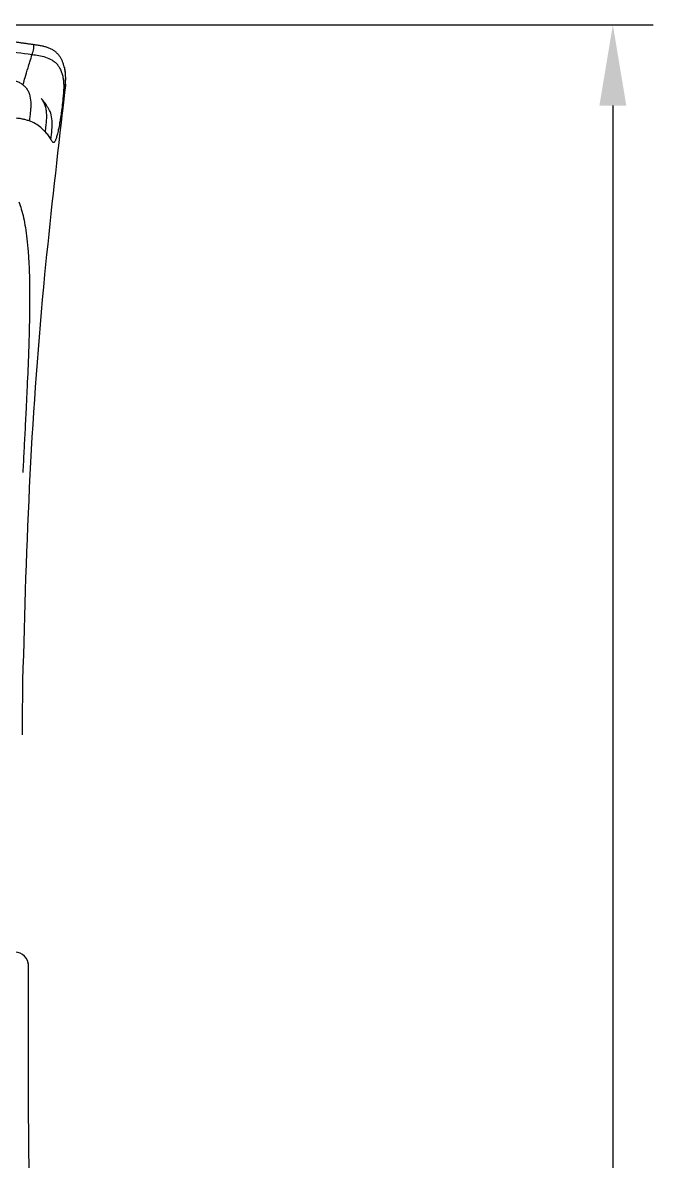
# Model space of a CAD drawing. Extents: x 10582 to 11176, y 338 to 758.
# Drawn here: x 10997.02 to 11020.45, y 601.62 to 643.93 of the extents above; entities that cross this region are included whole.
import ezdxf

# ---------------------------------------------------------------- set-up
doc = ezdxf.new("R2010")
doc.units = 0
doc.header["$LTSCALE"] = 7
doc.header["$MEASUREMENT"] = 0
doc.layers.get('0').update_dxf_attribs({"color": 2, "linetype": 'CONTINUOUS'})
doc.layers.add('D', color=2, linetype='CONTINUOUS')
doc.layers.add('Make2D 표시선', color=7, linetype='CONTINUOUS')

msp = doc.modelspace()

# ---------------------------------------------------------------- linework, layer by layer
at = {"color": 7, "linetype": 'Continuous'}
for p, q in [((10997.40243498282, 643.1190325474983), (10997.40216586512, 643.1190734905978)), ((10998.56119921442, 642.2700438709982), (10998.56203085502, 642.266208634399)), ((10998.60339606652, 641.6504104348988), (10998.60315533962, 641.6469172025992)), ((10997.69900298752, 641.1228575926981), (10997.69852730682, 641.1233809639981)), ((10997.99781298112, 640.7028259236978), (10997.98692487142, 640.7218832989985)), ((10998.49703853692, 640.6044831216988), (10998.49706632182, 640.6047068396985))]:
    msp.add_line(p, q, dxfattribs=at)
for points in [[(10997.40216586512, 643.1190734905978), (10997.34074241702, 643.1280151681987), (10997.27396848172, 643.1376593140977), (10997.20728925512, 643.1472106338989), (10997.14070490802, 643.1566697535983), (10997.07421560932, 643.1660373047981), (10997.00782152602, 643.1753139238991), (10996.94152282372, 643.1845002515985), (10996.87531966612, 643.1935969322986), (10996.80921221552, 643.2026046139982), (10996.74320063242, 643.2115239472988), (10996.67728507572, 643.2203555853977), (10996.61146570292, 643.2291001836985), (10996.54574266962, 643.2377583991985), (10996.48011612992, 643.2463308900989), (10996.41458623592, 643.2548183157979), (10996.34915313822, 643.2632213362978), (10996.28381698542, 643.2715406121989), (10996.21857792432, 643.2797768039983), (10996.15343609972, 643.2879305720982), (10996.08839165432, 643.2960025764988), (10996.02344472882, 643.3039934767986), (10995.95859546182, 643.3119039312988), (10995.89384398962, 643.3197345976988), (10995.82919044622, 643.3274861319989), (10995.76463496342, 643.3351591889988), (10995.70017767042, 643.3427544216976), (10995.63581869402, 643.3502724812989), (10995.57155815872, 643.3577140170984), (10995.50739618602, 643.3650796758976), (10995.44333289512, 643.3723701024975), (10995.37936840222, 643.3795859390976), (10995.31550282122, 643.3867278251984), (10995.25173626262, 643.3937963977988), (10995.18806883452, 643.4007922907987), (10995.12450064192, 643.407716135098), (10995.06103178692, 643.4145685585992), (10994.99766372802, 643.4213500410989), (10994.93440225062, 643.4280606068988), (10994.87124773422, 643.4347008633978), (10994.80819987282, 643.4412714863976), (10994.74525835932, 643.4477731457974), (10994.68242288542, 643.4542065058978), (10994.61969314192, 643.4605722255984), (10994.55706881822, 643.4668709577983), (10994.49454960282, 643.4731033498975), (10994.43213518332, 643.4792700433992), (10994.36982524632, 643.4853716740982), (10994.30761947752, 643.491408871998), (10994.24551756172, 643.4973822609992), (10994.18351918312, 643.5032924595981), (10994.12162402492, 643.5091400800976), (10994.05983176992, 643.5149257292979), (10993.99814210032, 643.5206500076985), (10993.93655469772, 643.5263135103979), (10993.87506924312, 643.5319168264979), (10993.81368541762, 643.5374605391991), (10993.75240290172, 643.5429452260979), (10993.69122137562, 643.5483714590974), (10993.63014051992, 643.5537398039979), (10993.56916001472, 643.5590508213992), (10993.50827954032, 643.5643050658983), (10993.44749877762, 643.5695030867975), (10993.38681740722, 643.5746454276979), (10993.32623511042, 643.5797326265985), (10993.26575156912, 643.5847652162976), (10993.20536646572, 643.5897437242985), (10993.14507948322, 643.5946686724984), (10993.08489030572, 643.5995405779978), (10993.02479861792, 643.6043599524984), (10992.96480410592, 643.6091273026979), (10992.90490645682, 643.613843130499), (10992.84510539392, 643.6185079094977), (10992.78540059332, 643.6231220421979), (10992.72579168872, 643.6276859165974), (10992.66627831442, 643.6321999189987), (10992.60686010532, 643.6366644335977), (10992.54753669672, 643.6410798426988), (10992.48830772472, 643.645446526598), (10992.42917282562, 643.6497648634978), (10992.37013163672, 643.6540352297981), (10992.31118379532, 643.6582579997977), (10992.25232893982, 643.6624335460984), (10992.19356670862, 643.6665622388974), (10992.13489674092, 643.6706444467983), (10992.07631867632, 643.6746805362983), (10992.01783215512, 643.6786708719975), (10991.95943681792, 643.6826158164987), (10991.90113230592, 643.6865157304984), (10991.84291826072, 643.6903709726977), (10991.78479432452, 643.6941818997985), (10991.72676014002, 643.6979488666985), (10991.66881535032, 643.701672226398), (10991.61095959912, 643.7053523295982), (10991.55319253062, 643.7089895254977), (10991.49551378932, 643.7125841611979), (10991.43792302042, 643.7161365817975), (10991.38041986952, 643.719647130598), (10991.32300398282, 643.7231161488982), (10991.26567500662, 643.7265439760978), (10991.20843258832, 643.7299309496976), (10991.15127637522, 643.7332774052976), (10991.09420601552, 643.7365836765986), (10991.03722115762, 643.7398500953988), (10990.98032145062, 643.7430769915974), (10990.92350654402, 643.7462646931982), (10990.86677608772, 643.7494135262988), (10990.81012973222, 643.7525238152976), (10990.75356712852, 643.7555958824979), (10990.69708792802, 643.7586300483982), (10990.64069178262, 643.7616266315982), (10990.58437834472, 643.7645859490987), (10990.52814726732, 643.7675083156975), (10990.47199820362, 643.7703940445991), (10990.41593080772, 643.7732434469982), (10990.35994473372, 643.7760568324976), (10990.30403963672, 643.7788345085975), (10990.24821517182, 643.7815767812991), (10990.19247099502, 643.7842839543974), (10990.13680676242, 643.7869563303976), (10990.08122213102, 643.7895942094984), (10990.02571675802, 643.7921978903979), (10989.97029030122, 643.7947676700988), (10989.91494241882, 643.7973038435977), (10989.85967276962, 643.7998067043974), (10989.80448101272, 643.8022765438983), (10989.74936680802, 643.8047136520983), (10989.69432981562, 643.8071183170979), (10989.63936969622, 643.8094908253989), (10989.58448611102, 643.8118314615987), (10989.52967872172, 643.8141405086991), (10989.47494719042, 643.8164182480979), (10989.42029117972, 643.8186649592991), (10989.36571035282, 643.8208809202989), (10989.31120437332, 643.8230664073982), (10989.25677290532, 643.8252216950988), (10989.20241561332, 643.8273470565983), (10989.14813216242, 643.8294427630991), (10989.09392221812, 643.831509084299), (10989.03978544642, 643.8335462882989), (10988.98572151392, 643.8355546416989), (10988.93173008752, 643.8375344092984), (10988.87781083462, 643.8394858544981), (10988.82396342322, 643.8414092389977), (10988.77018752172, 643.8433048229982), (10988.71648279892, 643.8451728650981), (10988.66284892422, 643.8470136225989), (10988.60928556742, 643.8488273508975), (10988.55579239882, 643.8506143040978), (10988.50236908912, 643.8523747347991), (10988.44901530952, 643.8541088939984), (10988.39573073182, 643.8558170312991), (10988.34251502802, 643.8574993949989), (10988.28936787082, 643.8591562315979), (10988.23628893322, 643.8607877862979), (10988.18327788882, 643.862394302998), (10988.13033441152, 643.8639760239986), (10988.07745817582, 643.8655331902975), (10988.02464885662, 643.8670660414974), (10987.97190612912, 643.8685748157988), (10987.91922966912, 643.8700597499975), (10987.86661915292, 643.8715210794982), (10987.81407425722, 643.8729590384975), (10987.76159465912, 643.8743738597988), (10987.70918003602, 643.8757657748976), (10987.65683006612, 643.8771350138978), (10987.60454442762, 643.8784818056976), (10987.55232279952, 643.8798063779979), (10987.50016486112, 643.8811089569991), (10987.44807029212, 643.8823897677977), (10987.39603877252, 643.8836490342984), (10987.34406998302, 643.8848869791983), (10987.29216360462, 643.8861038237975), (10987.24031931852, 643.8872997883974), (10987.18853680552, 643.8884750903982), (10987.13681574852, 643.889629938698), (10987.08515583432, 643.8907645382989), (10987.03355675022, 643.8918790929985), (10986.98201818402, 643.8929738056978), (10986.93053982382, 643.894048877699), (10986.87912135832, 643.8951045092982), (10986.82776247652, 643.8961408995984), (10986.77646286802, 643.8971582465985), (10986.72522222252, 643.8981567469983), (10986.67404023062, 643.8991365964977), (10986.62291658302, 643.9000979893991), (10986.57185097102, 643.9010411190976), (10986.52084308622, 643.9019661777985), (10986.46989262092, 643.9028733565975), (10986.41899926752, 643.903762845499), (10986.36816271902, 643.9046348331977), (10986.31738266892, 643.9054895074988), (10986.26665881112, 643.906327055198), (10986.21599083992, 643.9071476617975), (10986.16537845012, 643.9079515118975), (10986.11482133672, 643.9087387887977), (10986.06431919552, 643.909509674999), (10986.01387172252, 643.9102643519983), (10985.96347861412, 643.9110029998975), (10985.91313956742, 643.9117257981981), (10985.86285427972, 643.9124329250991), (10985.81262244872, 643.9131245578975), (10985.76244377272, 643.9138008727988), (10985.71231795042, 643.914462045199), (10985.66224468082, 643.9151082492991), (10985.61222366352, 643.9157396583979), (10985.56225459852, 643.9163564449974), (10985.51233718602, 643.9169587802991), (10985.46247112712, 643.9175468348986), (10985.41265612282, 643.9181207780986), (10985.36289187502, 643.9186807785974), (10985.31317808562, 643.9192270039986), (10985.26351445732, 643.919759620998), (10985.21390069302, 643.9202787953983), (10985.16433649622, 643.9207846919982), (10985.11482157062, 643.9212774748977), (10985.06535562052, 643.9217573071984), (10985.01593835072, 643.9222243510977), (10984.96656946622, 643.9226787678982), (10984.91724867252, 643.9231207180984), (10984.86797567572, 643.9235503614983), (10984.81875018222, 643.9239678565974), (10984.76957189872, 643.9243733615987), (10984.72044053252, 643.924767033499), (10984.67135579142, 643.9251490285989), (10984.62231738332, 643.9255195023981), (10984.57332501692, 643.925878609498), (10984.52437840112, 643.9262265037979), (10984.47547724522, 643.9265633383985), (10984.42662125902, 643.9268892654983), (10984.37781015292, 643.9272044366991), (10984.32904363732, 643.9275090026987), (10984.28032142352, 643.9278031134983), (10984.23164322282, 643.9280869181986), (10984.18300874732, 643.9283605653983), (10984.13441770922, 643.9286242028976), (10984.08586982132, 643.928877977498), (10984.03736479672, 643.9291220355991), (10983.98890234922, 643.9293565226982), (10983.94048248032, 643.929581582399), (10983.89210740472, 643.929797348099), (10983.84378035782, 643.9300039499977), (10983.79550457692, 643.9302015202976), (10983.74728329602, 643.9303901926979), (10983.69911974552, 643.9305701027989), (10983.65101715272, 643.9307413875978), (10983.60297874132, 643.9309041857979), (10983.55500773152, 643.9310586371977), (10983.50710734042, 643.9312048831981), (10983.45928078132, 643.9313430661988), (10983.41153126442, 643.9314733299981), (10983.36386199632, 643.9315958190983), (10983.31627618022, 643.9317106792988), (10983.26877701602, 643.9318180569991), (10983.22136770012, 643.9319180995991), (10983.17405142552, 643.9320109550991), (10983.12683138192, 643.9320967720979), (10983.07971075542, 643.932175699898), (10983.03269272872, 643.9322478879986), (10982.98578048142, 643.9323134864991), (10982.93897718932, 643.9323726455988), (10982.89228602522, 643.9324255158991), (10982.84571015822, 643.9324722478979), (10982.79925275422, 643.9325129922983), (10982.75291697572, 643.9325478997981), (10982.70670598192, 643.9325771207988), (10982.66062292842, 643.9326008055979), (10982.61467096782, 643.9326191043984), (10982.56885324912, 643.9326321667978), (10982.52317291812, 643.9326401420986), (10982.47763311742, 643.9326431790979), (10982.43223698602, 643.9326414260978), (10982.38698766002, 643.9326350304983), (10982.34188827192, 643.9326241393975), (10982.29694195102, 643.9326088986983), (10982.25215182362, 643.932589453798), (10982.20752101252, 643.9325659488987), (10982.16305263742, 643.9325385274989), (10982.11874981482, 643.9325073318979), (10982.07461565802, 643.9324725031985), (10982.03065327732, 643.9324341814992), (10981.98686577952, 643.9323925055979), (10981.94325626872, 643.9323476129977), (10981.89982784562, 643.9322996398988), (10981.85658360802, 643.9322487209976), (10981.81352665052, 643.9321949895985), (10981.77066006492, 643.9321385773984), (10981.72798693942, 643.9320796108988), (10981.68551036322, 643.9320181516979), (10981.64323343082, 643.9319542095983), (10981.60115923392, 643.931887794699), (10981.55929073812, 643.9318189181978), (10981.51762734142, 643.9317475868976), (10981.47616441042, 643.9316738005983), (10981.43489709952, 643.9315975581977), (10981.39382056792, 643.9315188581987), (10981.35292997962, 643.9314376983986), (10981.31222050312, 643.9313540755976), (10981.27168731172, 643.931267986398), (10981.23132558352, 643.9311794261977), (10981.19113050102, 643.9310883900981), (10981.15109725132, 643.9309948720985), (10981.11122102642, 643.9308988654976), (10981.07149702272, 643.9308003627976), (10981.03192044102, 643.9306993554984), (10980.99248648682, 643.9305958342976), (10980.95319037032, 643.930489789098), (10980.91402730592, 643.9303812086983), (10980.87499251262, 643.9302700808986), (10980.83608121412, 643.9301563927985), (10980.79728863822, 643.930040130099), (10980.75861001752, 643.9299212778989), (10980.72004058882, 643.9297998197982), (10980.68157559352, 643.9296757385983), (10980.64321027732, 643.9295490158985), (10980.60493989052, 643.9294196322991), (10980.56675968772, 643.9292875669981), (10980.52866492782, 643.9291527981987), (10980.49065087432, 643.9290153028979), (10980.45271279512, 643.9288750567977), (10980.41484596222, 643.9287320343975), (10980.37704573482, 643.9285862091984), (10980.33930962772, 643.9284375621975), (10980.30163736302, 643.9282860823988), (10980.26402875162, 643.9281317594979), (10980.22648360482, 643.9279745833975), (10980.18900173402, 643.9278145439986), (10980.15158295102, 643.9276516313986), (10980.11422706752, 643.9274858357986), (10980.07693389552, 643.927317147498), (10980.03970324732, 643.9271455571981), (10980.00253493532, 643.9269710552982), (10979.96542877202, 643.9267936326979), (10979.92838457022, 643.9266132801987), (10979.89140214292, 643.9264299887983), (10979.85448130322, 643.9262437495983), (10979.81762186442, 643.9260545538983), (10979.78082364002, 643.9258623929983), (10979.74408644372, 643.925667258498), (10979.70741008952, 643.9254691419975), (10979.67079439122, 643.9252680349983), (10979.63423916332, 643.9250639295989), (10979.59774422012, 643.9248568176973), (10979.56130937622, 643.9246466911992), (10979.52493444642, 643.9244335423974), (10979.48861924572, 643.9242173635977), (10979.45236358912, 643.9239981470984), (10979.41616729212, 643.923775885498), (10979.38003017022, 643.9235505712987), (10979.34395203902, 643.9233221971991), (10979.30793271432, 643.9230907561979), (10979.27197201232, 643.922856240899), (10979.23606974922, 643.9226186444977), (10979.20022574122, 643.9223779600981), (10979.16443980512, 643.922134180899), (10979.12871175742, 643.9218873000974), (10979.09304141532, 643.9216373110977), (10979.05742859572, 643.9213842074988), (10979.02187311592, 643.9211279827979), (10978.98637479332, 643.9208686306976), (10978.95093344562, 643.9206061447986), (10978.91554889052, 643.9203405191985), (10978.88022094612, 643.920071747598), (10978.84494943032, 643.919799824098), (10978.80973416152, 643.919524742798), (10978.77457495832, 643.9192464977988), (10978.73947163912, 643.9189650834979), (10978.70442402282, 643.9186804940983), (10978.66943192842, 643.9183927241976), (10978.63449517492, 643.9181017679986), (10978.59961358182, 643.917807620399), (10978.56478696842, 643.9175102757982), (10978.53001515442, 643.9172097290976), (10978.49529795962, 643.9169059748984), (10978.46063520402, 643.9165990081984), (10978.42602670762, 643.916288823999), (10978.39147229072, 643.9159754170979), (10978.35697177382, 643.9156587827985), (10978.32252497752, 643.9153389160984), (10978.28813172262, 643.9150158121976), (10978.25379182992, 643.9146894664974), (10978.21950512062, 643.9143598741977), (10978.18527141592, 643.9140270307981), (10978.15109053712, 643.9136909316986), (10978.11696230602, 643.9133515723989), (10978.08288654402, 643.913008948599), (10978.04886307322, 643.9126630557986), (10978.01489171552, 643.9123138898977), (10977.98097229312, 643.9119614463981), (10977.94710462832, 643.9116057212979), (10977.91328854372, 643.9112467103988), (10977.87952386182, 643.9108844096974), (10977.84581040532, 643.9105188149989), (10977.81214799742, 643.9101499224981), (10977.77853646092, 643.9097777280987), (10977.74497561912, 643.9094022280989), (10977.71146529552, 643.9090234185988), (10977.67800531352, 643.9086412958987), (10977.64459549682, 643.9082558560987), (10977.61123566922, 643.9078670955988), (10977.57792565462, 643.9074750107976), (10977.54466527722, 643.9070795980989), (10977.51145436122, 643.9066808538975), (10977.47829273092, 643.906278774699), (10977.44518021092, 643.9058733569983), (10977.41211662592, 643.9054645973976), (10977.37910180062, 643.9050524924988), (10977.34613556002, 643.9046370389989), (10977.31321772912, 643.904218233498), (10977.28034813332, 643.9037960727984), (10977.24752659772, 643.9033705535986), (10977.21475294802, 643.9029416726991), (10977.18202700972, 643.9025094268983), (10977.14934860852, 643.9020738130986), (10977.11671757042, 643.9016348281986), (10977.08413372132, 643.9011924690986), (10977.05159688752, 643.9007467326975), (10977.01910689512, 643.9002976160974), (10976.98666357062, 643.8998451161989), (10976.95426674052, 643.8993892300988), (10976.92191623152, 643.8989299547976), (10976.88961187032, 643.8984672874977), (10976.85735348382, 643.8980012251978), (10976.82514089912, 643.8975317651986), (10976.79297394342, 643.8970589044985), (10976.76085244382, 643.8965826402983), (10976.72877622782, 643.8961029698986), (10976.69674512282, 643.8956198904981), (10976.66475895662, 643.8951333993974), (10976.63281755692, 643.8946434936989), (10976.60092075152, 643.8941501708979), (10976.56906836852, 643.8936534282985), (10976.53726023582, 643.8931532630978), (10976.50549618172, 643.8926496726982), (10976.47377603462, 643.8921426543985), (10976.44209962292, 643.8916322056976), (10976.41046678332, 643.8911183254987), (10976.37887736692, 643.890601015799), (10976.34733122672, 643.8900802790978), (10976.31582821532, 643.8895561175979), (10976.28436818572, 643.8890285336985), (10976.25295099062, 643.8884975295988), (10976.22157648282, 643.8879631077981), (10976.19024451522, 643.8874252702991), (10976.15895494042, 643.8868840193992), (10976.12770761142, 643.8863393573976), (10976.09650238102, 643.8857912861987), (10976.06533910192, 643.8852398079981), (10976.03421762702, 643.8846849249986), (10976.00313780912, 643.8841266389992), (10975.97209950102, 643.883564952299), (10975.94110255562, 643.8829998666989), (10975.91014682582, 643.8824313840979), (10975.87923216432, 643.8818595064987), (10975.84835842412, 643.8812842357985), (10975.81752545802, 643.880705573698), (10975.78673311902, 643.8801235221982), (10975.75598125982, 643.879538082898), (10975.72526973352, 643.878949257498), (10975.69459839282, 643.8783570478973), (10975.66396709092, 643.8777614555985), (10975.63337568062, 643.8771624821985), (10975.60282401482, 643.8765601293982), (10975.57231194662, 643.8759543986981), (10975.54183932892, 643.875345291499), (10975.51140601472, 643.8747328093979), (10975.48101185712, 643.874116953799), (10975.45065670912, 643.8734977259975), (10975.42034042372, 643.8728751274977), (10975.39006285402, 643.8722491593982), (10975.35982385312, 643.8716198231979), (10975.32962327412, 643.8709871199991), (10975.29946097012, 643.8703510509987), (10975.26933679432, 643.869711617299), (10975.23925064432, 643.8690688210974), (10975.20920391462, 643.868422696598), (10975.17919942782, 643.8677733099977), (10975.14924004912, 643.8671207300978), (10975.11932864122, 643.8664650269985), (10975.08946806442, 643.8658062725991), (10975.05966117692, 643.8651445405977), (10975.02991083442, 643.8644799057985), (10975.00021989062, 643.8638124450973), (10974.97059119672, 643.8631422366981), (10974.94102760172, 643.862469360498), (10974.91153195262, 643.8617938978988), (10974.88210709412, 643.8611159321973), (10974.85275586872, 643.8604355478984), (10974.82348111672, 643.8597528314987), (10974.79428567652, 643.8590678708989), (10974.76517238422, 643.8583807554988), (10974.73614407402, 643.857691576499), (10974.70720357792, 643.8570004266986), (10974.67835372602, 643.8563074002979), (10974.64959734642, 643.8556125933975), (10974.62093726512, 643.8549161032989), (10974.59237630632, 643.8542180291989), (10974.56391729222, 643.8535184718986), (10974.53556304312, 643.8528175333978), (10974.50731637762, 643.852115317699), (10974.47918011232, 643.8514119301982), (10974.45115706192, 643.8507074776991), (10974.42325003962, 643.850002068899), (10974.39546185662, 643.8492958135977), (10974.36779532262, 643.8485888234992), (10974.34025324542, 643.8478812116974), (10974.31283843122, 643.8471730927978), (10974.28555368472, 643.8464645827991), (10974.25840180872, 643.845755799399), (10974.23138560492, 643.8450468616976), (10974.20450787292, 643.8443378901976), (10974.17777141132, 643.8436290067986), (10974.15117901682, 643.8429203350989), (10974.12473348502, 643.8422119998978), (10974.09843713822, 643.8415041147983), (10974.07228983482, 643.8407967275981), (10974.04629063402, 643.8400898644978), (10974.02043859632, 643.8393835506978), (10973.99473278362, 643.8386778111982), (10973.96917225992, 643.837972670499), (10973.94375609052, 643.837268152298), (10973.91848334272, 643.8365642799982), (10973.89335308492, 643.8358610764991), (10973.86836438762, 643.8351585639977), (10973.84351632262, 643.8344567642981), (10973.81880796322, 643.833755698599), (10973.79423838442, 643.8330553877987), (10973.76980666242, 643.8323558519988), (10973.74551187512, 643.8316571109991), (10973.72135310192, 643.830959183999), (10973.69732942342, 643.8302620896976), (10973.67343992162, 643.8295658463977), (10973.64968368012, 643.828870471598), (10973.62605978372, 643.8281759826988), (10973.60256731852, 643.8274823962985), (10973.57920537202, 643.8267897285988), (10973.55597303302, 643.8260979952976), (10973.53286928212, 643.8254072083984), (10973.50989260742, 643.8247173643978), (10973.48704136892, 643.8240284550976), (10973.46431392882, 643.8233404715976), (10973.44170865202, 643.8226534039987), (10973.41922390512, 643.8219672417982), (10973.39685805742, 643.8212819735983), (10973.37460948002, 643.8205975871989), (10973.35247654602, 643.819914069698), (10973.33045763092, 643.8192314071986), (10973.30855111192, 643.8185495851977), (10973.28675536812, 643.8178685884978), (10973.26506878062, 643.817188400899), (10973.24348973222, 643.8165090054991), (10973.22201660762, 643.8158303847978), (10973.20064779332, 643.8151525202976), (10973.17938167712, 643.8144753928974), (10973.15821664902, 643.8137989825974), (10973.13715110022, 643.8131232688976), (10973.11618342362, 643.8124482303975), (10973.09531201352, 643.8117738447983), (10973.07453526592, 643.8111000892987), (10973.05385157812, 643.8104269403976), (10973.03325934872, 643.8097543735986), (10973.01275697792, 643.8090823638978), (10972.99234286692, 643.8084108853983), (10972.97201541842, 643.8077399117975), (10972.95177303632, 643.8070694155978), (10972.93161412572, 643.8063993689976), (10972.91153709272, 643.8057297432989), (10972.89154034482, 643.8050605091977), (10972.87162252332, 643.8043916441985), (10972.85178394382, 643.8037231821983), (10972.83202564402, 643.8030551812991), (10972.81234866542, 643.802387700298), (10972.79275405132, 643.8017207983977), (10972.77324284642, 643.8010545355975), (10972.75381609732, 643.8003889720986), (10972.73447485242, 643.7997241686991), (10972.71522016162, 643.7990601867988), (10972.69605307682, 643.7983970880979), (10972.67697465172, 643.7977349350987), (10972.65798594172, 643.797073790398), (10972.63908800432, 643.7964137173987), (10972.62028189852, 643.795754779898), (10972.60156868562, 643.795097042199), (10972.58294942842, 643.7944405689979), (10972.56442519202, 643.793785425598), (10972.54599704322, 643.7931316776977), (10972.52766605082, 643.7924793913991), (10972.50943328582, 643.791828633499), (10972.49129982082, 643.7911794709981), (10972.47326673082, 643.7905319714974), (10972.45533509242, 643.7898862031981), (10972.43750598462, 643.7892422343976), (10972.41978048832, 643.7886001340977), (10972.40215968632, 643.7879599717982), (10972.38464466362, 643.7873218171991), (10972.36723650742, 643.786685740599), (10972.34993630662, 643.7860518126982), (10972.33274515252, 643.7854201044976), (10972.31566415772, 643.7847906884982), (10972.29869502242, 643.7841636586983), (10972.28184009792, 643.783539134398), (10972.26510177352, 643.7829172368985), (10972.24848244512, 643.7822980883976), (10972.23198451532, 643.7816818124976), (10972.21561039342, 643.7810685335991), (10972.19936249572, 643.7804583772978), (10972.18324324572, 643.7798514701991), (10972.16725507362, 643.7792479396977), (10972.15140041692, 643.7786479146981), (10972.13568172042, 643.7780515246978), (10972.12010143612, 643.7774589001984), (10972.10466202332, 643.7768701729984), (10972.08936594862, 643.7762854753984), (10972.07421533692, 643.7757049275989), (10972.05920867992, 643.7751285104988), (10972.04434234722, 643.7745561222983), (10972.02961269612, 643.7739876591987), (10972.01501609562, 643.7734230160987), (10972.00054892572, 643.7728620870986), (10971.98620757662, 643.772304764898), (10971.97198844722, 643.7717509412979), (10971.95788794502, 643.7712005067989), (10971.94390248442, 643.770653350699), (10971.93002848682, 643.7701093612978), (10971.91626237902, 643.7695684255979), (10971.90260059272, 643.7690304295976), (10971.88903956402, 643.7684952578985), (10971.87557573232, 643.767962794098), (10971.86220553972, 643.7674329205985), (10971.84892543032, 643.766905518398), (10971.83573280542, 643.7663805054982), (10971.82262789152, 643.765857911798), (10971.80960977022, 643.7653377212974), (10971.79667746242, 643.7648199151973), (10971.78383003312, 643.764304476099), (10971.77106659012, 643.7637913880991), (10971.75838628322, 643.7632806362982), (10971.74578830302, 643.7627722074977), (10971.73327187972, 643.7622660893977), (10971.72083628222, 643.7617622712988), (10971.70848081672, 643.7612607435987), (10971.69620482582, 643.7607614979989), (10971.68400768682, 643.7602645271983), (10971.67188881152, 643.7597698252977), (10971.65984764462, 643.7592773873986), (10971.64788366302, 643.7587872098976), (10971.63599637622, 643.758299290099), (10971.62418532592, 643.7578136267986), (10971.61245008822, 643.7573302198981), (10971.60079040232, 643.7568490760988), (10971.58922449262, 643.7563709668976), (10971.57776125752, 643.7558962823988), (10971.56639527322, 643.7554248208982), (10971.55512220822, 643.7549564246984), (10971.54393896992, 643.7544909864974), (10971.53284381592, 643.7540284549979), (10971.52183644832, 643.7535688392983), (10971.51091814942, 643.7531122152978), (10971.50009219132, 643.7526587438989), (10971.48936549312, 643.7522087420986), (10971.47880199392, 643.7517649300991), (10971.46821640592, 643.7513195600988), (10971.46643802062, 643.7512446743987)], [(10955.62105772772, 641.8046192566982), (10958.21477509102, 642.2569988244978), (10962.29229503162, 642.8263968127977), (10966.68814789462, 643.2453067253974), (10969.01757698882, 643.3880006483979), (10971.43011483792, 643.488502170998), (10976.47190106132, 643.5847666871979), (10981.74798866002, 643.5857916382976), (10984.45420282772, 643.5662863462986), (10987.20705221592, 643.5184193981987), (10990.01092320302, 643.4197901270983), (10992.86417795472, 643.2435710548981), (10995.10069637882, 643.0368058064979), (10997.36482881042, 642.7553222646985)], [(10997.03446449632, 641.6515148359978), (10997.10469101162, 641.8959291529992), (10997.21191281092, 642.2554869796987), (10997.28222364512, 642.4864574120985), (10997.36482967312, 642.7553253674979)], [(10997.36482931242, 642.7553221093987), (10997.38214084812, 642.811556460898), (10997.39880309332, 642.8677177335977), (10997.42450367642, 642.9726417884978), (10997.43093230842, 643.0178739998975), (10997.43241448052, 643.056237124698), (10997.42891167242, 643.086324818698), (10997.42038536422, 643.1067307472987), (10997.40711100252, 643.1166799442982), (10997.40225478922, 643.1179172517988)], [(10997.36483058812, 642.7553261779977), (10997.61122764362, 642.7163912766974), (10997.85682262372, 642.6552231382976), (10998.09639223832, 642.550021709698), (10998.20547779422, 642.473764344799), (10998.30178274702, 642.3778698078987), (10998.32083513152, 642.3538916605977)], [(10998.52611618662, 642.4055917723982), (10998.51626307062, 642.4355715857984), (10998.49930995062, 642.4816505827986), (10998.47980667232, 642.5279853780977), (10998.45750276202, 642.5743815369989), (10998.43218079632, 642.6205989468982), (10998.40363139212, 642.6663139230988), (10998.37163572652, 642.7111528562983), (10998.33597303332, 642.7546822928981), (10998.29658049002, 642.7964258901976), (10998.25355780902, 642.8360760506986), (10998.20718150412, 642.8732636202986), (10998.15760574152, 642.9077841482978), (10998.10496830962, 642.9394553324984), (10998.04927053492, 642.9682064850987), (10997.99038162552, 642.9940310617986), (10997.92832468862, 643.0168373795988), (10997.86543160702, 643.0359529830986), (10997.80227524272, 643.0518724636987), (10997.73783564702, 643.065564870598), (10997.67069180802, 643.0778433797988), (10997.60105177702, 643.0891812979991), (10997.53239743622, 643.0995091935985), (10997.46553663312, 643.1090857274977), (10997.40148317402, 643.1180009674991)], [(10998.32083513152, 642.3538916605977), (10998.38180980732, 642.2607967710975), (10998.44501583002, 642.1264368086978), (10998.49159620652, 641.9800397207983), (10998.52174632902, 641.8268553072977), (10998.53622595262, 641.6713546276989), (10998.53805228692, 641.514893778498), (10998.53080690292, 641.3580501160978), (10998.51807137382, 641.2014009965989), (10998.48603821762, 640.8899497126987), (10998.44851560922, 640.5799281644978)], [(10998.56373743782, 642.2570760435975), (10998.56373320332, 642.2571140264973), (10998.55926658392, 642.2786785627978), (10998.55193837522, 642.3112677886985), (10998.54243789702, 642.3491902609986), (10998.53061391412, 642.3909922670974), (10998.52611618662, 642.4055917723982)], [(10998.60653518292, 642.0201260999985), (10998.60077691852, 642.0765917562986), (10998.57535330242, 642.2253406806977), (10998.55028710852, 642.3181287214976)], [(10998.56195286882, 642.2661918709983), (10998.58765696242, 642.104005480198)], [(10998.58765696242, 642.104005480198), (10998.59047601902, 642.0756256684982), (10998.59846208762, 641.8334158478975), (10998.59759581672, 641.7976262871981)], [(10998.60362650502, 641.6471359914977), (10998.60402329102, 641.6530002757992), (10998.60930137562, 641.7451749879984), (10998.61186457662, 641.9030055865989), (10998.60653518292, 642.0201260999985)], [(10996.73283214432, 641.7806877290988), (10996.81206904932, 641.7504192156977), (10996.93987376922, 641.6855352180975), (10997.04961687392, 641.6056038488988), (10997.14033891972, 641.5102206909979), (10997.21145370702, 641.399292644499), (10997.26321365132, 641.273390960998), (10997.31229345552, 640.9807964997982), (10997.31316697782, 640.817311249699), (10997.30173967002, 640.6451585829983), (10997.28148406792, 640.4668939283985), (10997.25659554122, 640.2854988302989)], [(10998.59759581672, 641.7976262871981), (10998.58492150302, 641.588016534599), (10998.55900956722, 641.3426942858988), (10998.52783023872, 641.0984317189979)], [(10998.60320504182, 641.6469136894976), (10998.59959635802, 641.6001746969979), (10998.55911180172, 641.2432361573975)], [(10998.58506669252, 641.4147224870977), (10998.58540098072, 641.4185916603984), (10998.58640059282, 641.4302344527988), (10998.58739524742, 641.441931289599), (10998.58838482152, 641.453683470798), (10998.58936918092, 641.4654922642986), (10998.59034817972, 641.4773589066991), (10998.59132166022, 641.4892846036984), (10998.59228945282, 641.501270530198), (10998.59325137622, 641.5133178306988), (10998.59420723742, 641.5254276296984), (10998.59452451632, 641.5294788291977)], [(10997.69832329772, 641.1236749682977), (10997.70239265302, 641.1191624738987)], [(10997.92677440762, 640.8233953301989), (10997.81486352912, 640.9845596856977), (10997.69899879652, 641.1228759723982)], [(10997.85690904712, 639.8738364350976), (10997.88623901652, 640.108296058099), (10997.90495515622, 640.3247350335988), (10997.90716096812, 640.5237210662982), (10997.88978434442, 640.7009862337983), (10997.85268597062, 640.8540442100986), (10997.79671372092, 640.9845537493985), (10997.72244337052, 641.0956551440978), (10997.69900850482, 641.1228626006979)], [(10998.52783024462, 641.0984317082986), (10998.51608565192, 641.0234139846981), (10998.50322042492, 640.9395620056986), (10998.48949907022, 640.8488738956986), (10998.47548732212, 640.7560179239973), (10998.44851561972, 640.5799282480986)], [(10998.49707601362, 640.6047056351982), (10998.55910568342, 641.2431417060981)], [(10998.55909627072, 641.243142316098), (10998.55974096822, 641.2535321520974), (10998.56021539642, 641.2627276904988), (10998.56039632492, 641.2683484502978), (10998.56037985862, 641.2725127689974), (10998.56012361432, 641.2748950532988), (10998.55960539462, 641.275320743198), (10998.55883429042, 641.2738493787984), (10998.55782187952, 641.2705594489981), (10998.55657736092, 641.2655156151978), (10998.55510839922, 641.2587736183979), (10998.55281394652, 641.2472394348989), (10998.55015273472, 641.2329207816985), (10998.54714489482, 641.215964455998), (10998.54381639942, 641.1965618174983), (10998.53630454512, 641.1512075522988), (10998.52783201462, 641.0984314272974)], [(10998.53870525202, 640.9537022729984), (10998.53949860382, 640.9607496595983), (10998.54068404122, 640.9713174066984), (10998.54186411832, 640.9818829356974), (10998.54303899042, 640.9924481735981), (10998.54420879312, 641.0030149014984), (10998.54537364412, 641.0135847678977), (10998.54653364512, 641.0241593002976), (10998.54768888242, 641.0347399158983), (10998.54883942872, 641.0453279304985), (10998.54998534382, 641.0559245670976), (10998.55112667562, 641.0665309627985), (10998.55226346072, 641.0771481754983), (10998.55339572542, 641.0877771897977), (10998.55452348662, 641.0984189223983), (10998.55564675152, 641.1090742263988), (10998.55676552882, 641.1197439887984), (10998.55787989282, 641.1304297519983), (10998.55898993412, 641.1411332578974), (10998.56009573132, 641.1518561788981), (10998.56119735212, 641.1626001271981), (10998.56229485392, 641.1733666583988), (10998.56338828352, 641.1841572748982), (10998.56447767812, 641.1949734279989), (10998.56556306512, 641.2058165212985), (10998.56664446262, 641.2166879124981), (10998.56772187962, 641.2275889157992), (10998.56879531572, 641.2385208038978), (10998.56986476222, 641.2494848095977), (10998.57093020142, 641.2604821276983), (10998.57199160702, 641.2715139161975), (10998.57304894442, 641.2825812980974), (10998.57410217052, 641.2936853622979), (10998.57515123412, 641.3048271649988), (10998.57619607562, 641.3160077305985), (10998.57723662732, 641.3272280532984), (10998.57827282912, 641.3384892693977), (10998.57930465212, 641.3497929221977), (10998.58033206262, 641.3611405866978), (10998.58135501602, 641.3725338004989), (10998.58237345672, 641.3839740655986), (10998.58271192512, 641.3877982216983)], [(10998.58271192512, 641.3877982216983), (10998.58338731812, 641.3954628481989), (10998.58439652242, 641.4070015804974), (10998.58506669252, 641.4147224870977)], [(10997.98714265202, 640.7220059700977), (10997.92677440762, 640.8233953301989)], [(10998.06331647232, 639.596541151199), (10998.10308274382, 639.9534616394977), (10998.10809452952, 640.2862191043988), (10998.05365819062, 640.5756697455982), (10997.99946197632, 640.6998196508977), (10997.99781286872, 640.7028258616975)], [(10998.49698672922, 640.6039959320989), (10998.49716199512, 640.6054074094992), (10998.49899794392, 640.6202072102989), (10998.50073083332, 640.6342032804988), (10998.50239404472, 640.6476650044989), (10998.50400421002, 640.6607269404977), (10998.50556933982, 640.673453983398), (10998.50709250822, 640.6858708529982), (10998.50857369472, 640.6979768060975), (10998.51001910062, 640.7098218311986), (10998.51143913792, 640.7214908602983), (10998.51283739882, 640.7330133076977), (10998.51421670162, 640.7444123768984), (10998.51557928262, 640.7557065957991), (10998.51692693102, 640.7669108974989), (10998.51826108692, 640.778037400598), (10998.51958291322, 640.7890959857979), (10998.52089335002, 640.8000947288984), (10998.52219315602, 640.8110402321983), (10998.52348294142, 640.8219378816976), (10998.52476319242, 640.8327920488974), (10998.52603429252, 640.8436062521979), (10998.52729653792, 640.8543832853976), (10998.52855015162, 640.8651253236986), (10998.52979529492, 640.8758340180976), (10998.53103231512, 640.8865126315978), (10998.53226173272, 640.8971659559976), (10998.53348395762, 640.9077978779989), (10998.53469935412, 640.9184119266976), (10998.53590824542, 640.9290113158987), (10998.53711091902, 640.939598980198), (10998.53830762982, 640.950177606399), (10998.53870525202, 640.9537022729984)], [(10997.25660562642, 640.2855335733985), (10997.12821279182, 640.3238831862983), (10996.99184672752, 640.3549302817975), (10996.36596393432, 640.4059642945978), (10995.61015215422, 640.3399686965987), (10994.72271325522, 640.1568485106983), (10993.70182101272, 639.8562661442976), (10992.54601902842, 639.4379137261986), (10991.91712533422, 639.1845019420981), (10991.29215782162, 638.9182589430985), (10991.25391390902, 638.9016781255979)], [(10997.02422222092, 619.4725948968991), (10997.29455551022, 627.1377828372989), (10997.84277377412, 634.570689404498), (10998.49706522852, 640.6047069753987)], [(10997.85682633232, 639.8739009943985), (10997.84712257522, 639.8838997807981), (10997.83723741252, 639.8939894958986), (10997.81714783112, 639.914195864798), (10997.77568061822, 639.9546282112989), (10997.68751638002, 640.0348366263989), (10997.48867429172, 640.1808331608974), (10997.25658810462, 640.2854815885986)], [(10998.44851561962, 640.5799282488989), (10998.41620872892, 640.3780594150977), (10998.38747309062, 640.209650476898), (10998.33785646822, 639.9508305131986), (10998.29463102222, 639.7639965477975), (10998.27465326882, 639.6915233653982), (10998.25549594122, 639.6308439094975), (10998.23699184812, 639.5806077097988), (10998.21911369502, 639.540568834098), (10998.20186916132, 639.5107574849991), (10998.18526592662, 639.4912038649983), (10998.16928508752, 639.4817117078984), (10998.15380140872, 639.4811788722983), (10998.13866307202, 639.4882767480977), (10998.12371825922, 639.5016767249982), (10998.09386174492, 639.5426705067986), (10998.07872865182, 639.5684347890984), (10998.06331639042, 639.596541149098)], [(10998.06331640002, 639.5965411542985), (10998.01896219062, 639.6733220614989), (10997.96962040902, 639.7438717878978), (10997.85686666452, 639.8739399491989)], [(10996.87147861192, 637.2803411855986), (10996.96280293962, 637.0036943866982), (10997.04364590422, 636.6863265351986), (10997.11342710472, 636.3225899275986), (10997.17132102902, 635.907089096998), (10997.21715861132, 635.427700681099), (10997.24994410482, 634.8760496264987), (10997.26862599152, 634.2334612267988), (10997.27175478742, 633.4779125939987), (10997.25775647712, 632.5874771517975), (10997.23314673012, 631.7573778916977)], [(10997.23314395842, 631.7573779913984), (10997.22473435722, 631.5230191838983), (10997.17174578992, 630.2619826003976), (10997.14431326932, 629.6834812712988)], [(10997.14432775062, 629.6834805656982), (10997.10029311552, 628.803324160399), (10997.05946901802, 628.0179952325981), (10997.01686257612, 627.214582237899)], [(10997.00241564992, 617.4725570314987), (10997.00713929242, 617.9982546595985), (10997.01525219312, 618.7903397983974), (10997.02433433372, 619.4725951904985)]]:
    msp.add_spline(points, degree=3, dxfattribs=at)
msp.add_open_spline([(10997.32337383111, 595.6468464365407), (10997.32066388632, 595.9978555675984), (10997.31278688416, 597.018134538193), (10997.28631409108, 598.7955426781687), (10997.25342644994, 601.0886181091446), (10997.22844528611, 603.4847126675645), (10997.22717803451, 605.1236264156073), (10997.2265809762, 605.8957912017413), (10997.22578886229, 606.920217901682), (10997.22499674838, 607.9446446016227), (10997.22420463447, 608.9690713015632)], degree=3, knots=[0, 0, 0, 0, 1.053056621964755, 3.06092187117586, 5.332778569751937, 7.933013838760569, 10.24949784812303, 10.24949784812303, 10.24949784812303, 13.32276421793108, 13.32276421793108, 13.32276421793108, 13.32276421793108], dxfattribs=at)
at = {"layer": 'D'}
for p, q in [((10975.5698701797, 643.8536651298418), (11020.44851933831, 643.8536651298417)), ((11018.94851933831, 640.8536651298417), (11018.94851933831, 524.3959926652404))]:
    msp.add_line(p, q, dxfattribs=at)
msp.add_solid([(11018.44851933831, 640.8536651298417), (11019.44851933831, 640.8536651298417), (11018.94851933831, 643.8536651298417)], dxfattribs=at)
at = {"layer": 'Make2D 표시선'}
msp.add_arc((10996.7302688187, 608.8917630345359), 0.4999491556635772, 359.9707627986922, 89.99942487276716, dxfattribs=at)

doc.saveas('drawing.dxf')
